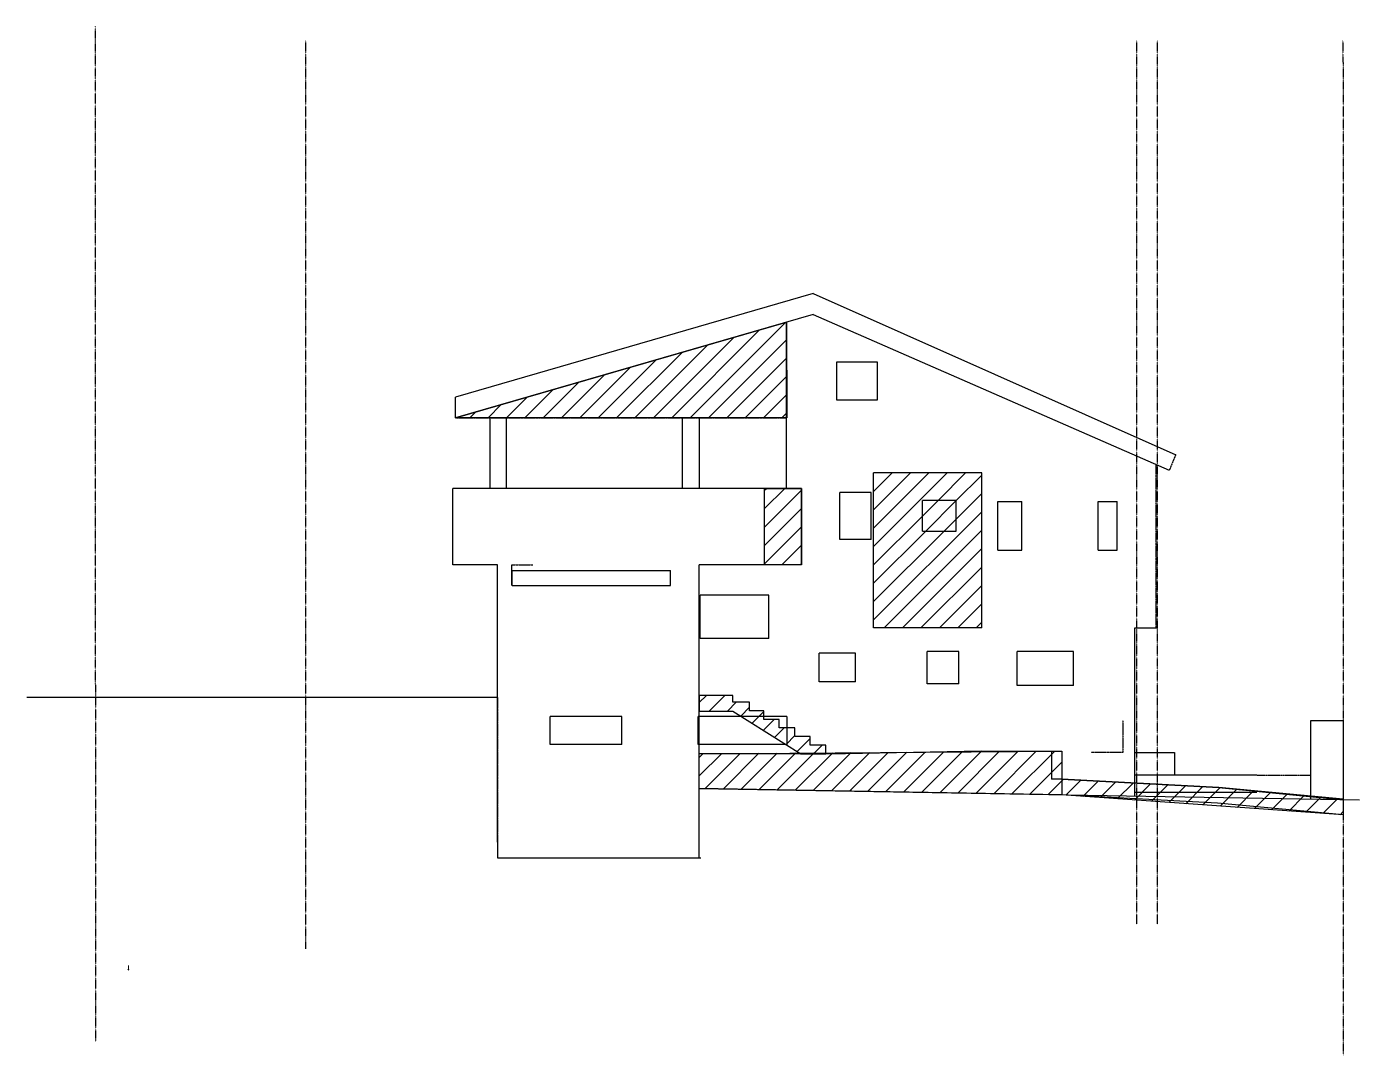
# Model space of a CAD drawing. Header units: inches. Extents: x -323 to 2243, y -343 to 1637.
import ezdxf

# ---------------------------------------------------------------- set-up
doc = ezdxf.new("R2010")
doc.units = ezdxf.units.IN
doc.header["$MEASUREMENT"] = 0
for name, pattern in [('BORDER2', [0.875, 0.25, -0.125, 0.25, -0.125, 0, -0.125]), ('DASHED2', [0.375, 0.25, -0.125]), ('HIDDEN2', [0.1875, 0.125, -0.0625])]:
    doc.linetypes.add(name, pattern=pattern)
for name, color, linetype in [('A-Anno-Dim 100', 9, 'Continuous'), ('A-Anno-Dim 25', 9, 'Continuous'), ('A-Anno-Dim 50', 9, 'Continuous'), ('A-Anno-Symbol 100', 2, 'Continuous'), ('A-Anno-Symbol 25', 2, 'Continuous'), ('A-Anno-Symbol 50', 2, 'Continuous'), ('A-Anno-Text 100', 2, 'Continuous'), ('A-Anno-Text 25', 2, 'Continuous'), ('A-Anno-Text 50', 2, 'Continuous'), ('A-Building Line', 240, 'BORDER2'), ('A-CENTER', 12, 'BORDER2'), ('A-Concrete', 4, 'Continuous'), ('A-Dashed', 9, 'DASHED2'), ('A-Demo', 2, 'Continuous'), ('A-Demolition-hatch', 50, 'Continuous'), ('A-Door', 9, 'Continuous'), ('A-Elec', 2, 'Continuous'), ('A-Elec Dashed', 12, 'Continuous'), ('A-Flor-Strs', 8, 'Continuous'), ('A-Furn', 12, 'Continuous'), ('A-Ground', 4, 'Continuous'), ('A-Hatch Conc.', 141, 'Continuous'), ('A-Hatch Elevation', 30, 'Continuous'), ('A-Hatch Shadow', 253, 'Continuous'), ('A-Hatch Wall', 240, 'Continuous'), ('A-Hatch Window', 96, 'Continuous'), ('A-HATCH-01', 30, 'Continuous'), ('A-HATCH-02', 140, 'Continuous'), ('A-HATCH-03', 72, 'Continuous'), ('A-HATCH-04', 201, 'Continuous'), ('A-HATCH-05', 40, 'Continuous'), ('A-HATCH-06', 61, 'Continuous'), ('A-hatch-floor', 253, 'Continuous'), ('A-Kkt', 2, 'DASHED2'), ('A-Light Fixture', 2, 'Continuous'), ('A-Ovhd', 9, 'HIDDEN2'), ('A-pfix', 12, 'Continuous'), ('A-Pool', 131, 'Continuous'), ('A-Property Line', 162, 'BORDER2'), ('A-View 1', 3, 'Continuous'), ('A-View 2', 2, 'Continuous'), ('A-view 3', 9, 'Continuous'), ('A-View 4', 8, 'Continuous'), ('A-View 5', 12, 'Continuous'), ('A-Wall', 3, 'Continuous'), ('A-Wall Hatch', 252, 'Continuous'), ('A-Wall_Head', 8, 'DASHED2'), ('A-Window', 12, 'Continuous'), ('A-Window sill', 9, 'Continuous')]:
    doc.layers.add(name, color=color, linetype=linetype)
doc.layers.add('A-Area', color=11, linetype='Continuous', plot=False)
doc.layers.add('A-unplot', color=3, linetype='Continuous', plot=False)

# ---------------------------------------------------------------- blocks, each defined once
blk = doc.blocks.new('layers')
at = {"layer": 'A-HATCH-01'}
blk.add_hatch(color=256, dxfattribs=at).paths.add_polyline_path([(-17, -137), (-17, -129), (-8, -129), (-8, -137)])
at = {"layer": 'A-HATCH-02'}
blk.add_hatch(color=256, dxfattribs=at).paths.add_polyline_path([(-6, -126), (-6, -118), (3, -118), (3, -126)])
at = {"layer": 'A-HATCH-03'}
blk.add_hatch(color=256, dxfattribs=at).paths.add_polyline_path([(-17, -126), (-17, -118), (-8, -118), (-8, -126)])
at = {"layer": 'A-HATCH-04'}
blk.add_hatch(color=256, dxfattribs=at).paths.add_polyline_path([(-6, -104), (-6, -96), (3, -96), (3, -104)])
at = {"layer": 'A-HATCH-05'}
blk.add_hatch(color=256, dxfattribs=at).paths.add_polyline_path([(-17, -115), (-17, -107), (-8, -107), (-8, -115)])
at = {"layer": 'A-HATCH-06'}
blk.add_hatch(color=256, dxfattribs=at).paths.add_polyline_path([(-17, -104), (-17, -96), (-8, -96), (-8, -104)])
at = {"layer": 'A-hatch-floor'}
blk.add_hatch(color=256, dxfattribs=at).paths.add_polyline_path([(-6, -115), (-6, -107), (3, -107), (3, -115)])
at = {"layer": 'A-Pool'}
blk.add_hatch(color=256, dxfattribs=at).paths.add_polyline_path([(-6, -137), (-6, -129), (3, -129), (3, -137)])
blk.add_lwpolyline([(-19, 56), (5, 56)])
for points in [[(-17, -104), (-17, -96), (-8, -96), (-8, -104)], [(-17, -115), (-17, -107), (-8, -107), (-8, -115)], [(-17, -126), (-17, -118), (-8, -118), (-8, -126)], [(-17, -137), (-17, -129), (-8, -129), (-8, -137)], [(-6, -104), (-6, -96), (3, -96), (3, -104)], [(-6, -115), (-6, -107), (3, -107), (3, -115)], [(-6, -126), (-6, -118), (3, -118), (3, -126)], [(-6, -137), (-6, -129), (3, -129), (3, -137)]]:
    blk.add_lwpolyline(points, close=True)
at = {"layer": 'A-Anno-Dim 100'}
blk.add_lwpolyline([(-19, 38), (5, 38)], dxfattribs=at)
at = {"layer": 'A-Anno-Dim 25'}
blk.add_line((-19, 59), (5, 59), dxfattribs=at)
at = {"layer": 'A-Anno-Dim 50'}
blk.add_lwpolyline([(-19, 35), (5, 35)], dxfattribs=at)
at = {"layer": 'A-Anno-Symbol 100'}
blk.add_lwpolyline([(-19, -10), (5, -10)], dxfattribs=at)
at = {"layer": 'A-Anno-Symbol 25'}
blk.add_lwpolyline([(-19, -13), (5, -13)], dxfattribs=at)
at = {"layer": 'A-Anno-Symbol 50'}
blk.add_lwpolyline([(-19, -16), (5, -16)], dxfattribs=at)
at = {"layer": 'A-Anno-Text 100'}
blk.add_lwpolyline([(-19, -19), (5, -19)], dxfattribs=at)
at = {"layer": 'A-Anno-Text 25'}
blk.add_line((-19, 62), (5, 62), dxfattribs=at)
at = {"layer": 'A-Anno-Text 50'}
blk.add_line((-19, 65), (5, 65), dxfattribs=at)
at = {"layer": 'A-Area'}
blk.add_line((-19, 68), (5, 68), dxfattribs=at)
at = {"layer": 'A-Building Line'}
blk.add_lwpolyline([(-19, 53), (5, 53)], dxfattribs=at)
at = {"layer": 'A-CENTER', "ltscale": 0.5}
blk.add_line((-19, -61), (5, -61), dxfattribs=at)
at = {"layer": 'A-Concrete'}
blk.add_lwpolyline([(-19, 50), (5, 50)], dxfattribs=at)
at = {"layer": 'A-Dashed'}
blk.add_lwpolyline([(-19, 47), (5, 47)], dxfattribs=at)
at = {"layer": 'A-Demo'}
blk.add_lwpolyline([(-19, 44), (5, 44)], dxfattribs=at)
at = {"layer": 'A-Demolition-hatch'}
blk.add_lwpolyline([(-19, 41), (5, 41)], dxfattribs=at)
at = {"layer": 'A-Door'}
blk.add_lwpolyline([(-19, 32), (5, 32)], dxfattribs=at)
at = {"layer": 'A-Elec'}
blk.add_lwpolyline([(-19, 29), (5, 29)], dxfattribs=at)
at = {"layer": 'A-Elec Dashed'}
blk.add_lwpolyline([(-19, 26), (5, 26)], dxfattribs=at)
at = {"layer": 'A-Flor-Strs'}
blk.add_line((-19, 71), (5, 71), dxfattribs=at)
at = {"layer": 'A-Furn'}
blk.add_lwpolyline([(-19, 23), (5, 23)], dxfattribs=at)
at = {"layer": 'A-Ground'}
blk.add_line((-19, -55), (5, -55), dxfattribs=at)
at = {"layer": 'A-Hatch Conc.'}
blk.add_lwpolyline([(-19, 20), (5, 20)], dxfattribs=at)
at = {"layer": 'A-Hatch Elevation'}
blk.add_lwpolyline([(-19, 17), (5, 17)], dxfattribs=at)
at = {"layer": 'A-Hatch Shadow'}
blk.add_lwpolyline([(-19, 14), (5, 14)], dxfattribs=at)
at = {"layer": 'A-Hatch Wall'}
blk.add_lwpolyline([(-19, 11), (5, 11)], dxfattribs=at)
at = {"layer": 'A-Hatch Window'}
blk.add_lwpolyline([(-19, 8), (5, 8)], dxfattribs=at)
at = {"layer": 'A-HATCH-01'}
blk.add_line((5, -89), (-19, -89), dxfattribs=at)
at = {"layer": 'A-HATCH-02'}
blk.add_line((5, -86), (-19, -86), dxfattribs=at)
at = {"layer": 'A-HATCH-03'}
blk.add_line((5, -83), (-19, -83), dxfattribs=at)
at = {"layer": 'A-HATCH-04'}
blk.add_line((5, -74), (-19, -74), dxfattribs=at)
at = {"layer": 'A-HATCH-05'}
blk.add_line((5, -77), (-19, -77), dxfattribs=at)
at = {"layer": 'A-HATCH-06'}
blk.add_line((5, -71), (-19, -71), dxfattribs=at)
at = {"layer": 'A-hatch-floor'}
blk.add_line((5, -80), (-19, -80), dxfattribs=at)
at = {"layer": 'A-Kkt'}
blk.add_lwpolyline([(-19, 5), (5, 5)], dxfattribs=at)
at = {"layer": 'A-Light Fixture'}
blk.add_lwpolyline([(-19, 2), (5, 2)], dxfattribs=at)
at = {"layer": 'A-Ovhd'}
blk.add_lwpolyline([(-19, -1), (5, -1)], dxfattribs=at)
at = {"layer": 'A-pfix'}
blk.add_line((-19, -58), (5, -58), dxfattribs=at)
at = {"layer": 'A-Pool'}
blk.add_line((5, -92), (-19, -92), dxfattribs=at)
blk.add_lwpolyline([(-19, -4), (5, -4)], dxfattribs=at)
at = {"layer": 'A-Property Line'}
blk.add_lwpolyline([(-19, -7), (5, -7)], dxfattribs=at)
at = {"layer": 'A-unplot'}
blk.add_lwpolyline([(-19, -22), (5, -22)], dxfattribs=at)
at = {"layer": 'A-View 1'}
blk.add_lwpolyline([(-19, -25), (5, -25)], dxfattribs=at)
at = {"layer": 'A-View 2'}
blk.add_lwpolyline([(-19, -28), (5, -28)], dxfattribs=at)
at = {"layer": 'A-view 3'}
blk.add_lwpolyline([(-19, -31), (5, -31)], dxfattribs=at)
at = {"layer": 'A-View 4'}
blk.add_lwpolyline([(-19, -34), (5, -34)], dxfattribs=at)
at = {"layer": 'A-View 5'}
blk.add_lwpolyline([(-19, -37), (5, -37)], dxfattribs=at)
at = {"layer": 'A-Wall'}
blk.add_lwpolyline([(-19, -40), (5, -40)], dxfattribs=at)
at = {"layer": 'A-Wall Hatch'}
blk.add_lwpolyline([(-19, -43), (5, -43)], dxfattribs=at)
at = {"layer": 'A-Wall_Head'}
blk.add_lwpolyline([(-19, -46), (5, -46)], dxfattribs=at)
at = {"layer": 'A-Window'}
blk.add_lwpolyline([(-19, -49), (5, -49)], dxfattribs=at)
at = {"layer": 'A-Window sill'}
blk.add_lwpolyline([(-19, -52), (5, -52)], dxfattribs=at)

msp = doc.modelspace()

# ---------------------------------------------------------------- hatches: boundary and pattern name
at = {"layer": 'A-Demolition-hatch'}
h = msp.add_hatch(dxfattribs=at)
h.set_pattern_fill('ANSI31', color=256, scale=200)
h.paths.add_polyline_path([(1140, 1067.9), (503.1, 883.8), (1140, 883.8)])
h = msp.add_hatch(dxfattribs=at)
h.set_pattern_fill('ANSI31', color=256, scale=200)
h.paths.add_polyline_path([(1515.9, 777.8), (1307.9, 777.8), (1307.9, 479.8), (1515.9, 479.8)])
h.paths.add_polyline_path([(1401.9, 665.8), (1401.9, 724.8), (1466.9, 724.8), (1466.9, 665.8)], flags=16)
h = msp.add_hatch(dxfattribs=at)
h.set_pattern_fill('ANSI31', color=256, scale=200)
h.paths.add_polyline_path([(1168.9, 747.8), (1097.9, 747.8), (1097.9, 600.8), (1168.9, 600.8)])
h = msp.add_hatch(dxfattribs=at)
h.set_pattern_fill('ANSI31', color=256, scale=200)
h.paths.add_polyline_path([(1466.9, 724.8), (1401.9, 724.8), (1401.9, 665.8), (1466.9, 665.8)])
h = msp.add_hatch(dxfattribs=at)
h.set_pattern_fill('ANSI31', color=256, scale=200)
h.paths.add_polyline_path([(1216.1, 237.4), (1216.1, 253.9), (1185.9, 253.9), (1185.9, 270.4), (1156.2, 270.4), (1156.2, 286.9), (1126.2, 286.9), (1126.2, 303.4), (1096.2, 303.4), (1096.2, 319.9), (1069.2, 319.9), (1069.2, 336.4), (1036.9, 336.4), (1036.9, 349.4), (972.3, 349.4), (972.3, 319.4), (1036.9, 319.4), (1167.7, 237.4)])
h = msp.add_hatch(dxfattribs=at)
h.set_pattern_fill('ANSI31', color=256, scale=200)
h.paths.add_polyline_path([(972.3, 237.4), (1670.4, 242.4), (1670.4, 188.1), (1972.2, 172.4), (2211.8, 148.4), (2211.8, 119.6), (1670.4, 158.2), (972.3, 170.2)])

# ---------------------------------------------------------------- linework, layer by layer
at = {"flags": 128}
for points in [[(1140, 747.8), (1140, 1067.9)], [(569.9, 747.8), (569.9, 883.8)], [(600.9, 747.8), (600.9, 883.8)], [(939.9, 747.8), (939.9, 883.8)], [(972.9, 747.8), (972.9, 883.8)], [(1168.9, 747.8), (497.9, 747.8)], [(497.9, 600.8), (497.9, 747.8)], [(1097.9, 600.8), (1097.9, 747.8)], [(1168.9, 600.8), (1168.9, 747.8)], [(583.6, 600.8), (497.9, 600.8)], [(583.6, 66.8), (583.6, 600.8)], [(1168.9, 600.8), (972.3, 600.8)], [(972.3, 36.8), (972.3, 600.8)], [(973.9, 458.8), (973.9, 542.8)], [(1105.9, 542.8), (973.9, 542.8)], [(1105.9, 458.8), (1105.9, 542.8)], [(1810.6, 239.8), (1810.6, 479.8)], [(1105.9, 458.8), (973.9, 458.8)], [(1202.9, 375.8), (1202.9, 430.8)], [(1272.9, 430.8), (1202.9, 430.8)], [(1272.9, 375.8), (1272.9, 430.8)], [(1272.9, 375.8), (1202.9, 375.8)], [(969.9, 254.8), (969.9, 308.8)], [(1140.9, 308.8), (969.9, 308.8)], [(1140.9, 308.8), (1140.9, 254.8)], [(1140.9, 254.8), (969.9, 254.8)], [(583.6, 66.8), (583.6, 36.8), (972.3, 36.8)]]:
    msp.add_lwpolyline(points, dxfattribs=at)
at = {"layer": 'A-Building Line', "elevation": -75025}
for points in [[(214.3, 1610.7), (214.3, -138.1)], [(1813.8, 1610.7), (1813.8, -90.9)], [(1853.8, 1610.7), (1853.8, -90.9)]]:
    msp.add_lwpolyline(points, dxfattribs=at)
at = {"layer": 'A-Concrete'}
msp.add_line((972.3, 170.2), (2243, 148.4), dxfattribs=at)
at = {"layer": 'A-Dashed'}
msp.add_line((2045.6, 196), (2149.5, 196), dxfattribs=at)
at = {"layer": 'A-Dashed', "flags": 128}
for points in [[(503.1, 883.8), (1140.9, 883.8)], [(1889.4, 812.8), (1877, 783)], [(1851.8, 479.8), (1851.8, 794.2)], [(583.6, 345.8), (583.6, 36.8), (975, 36.8)], [(1787.9, 301.6), (1787.9, 239.8)], [(1787.9, 239.8), (1726.6, 239.8)]]:
    msp.add_lwpolyline(points, dxfattribs=at)
at = {"layer": 'A-Dashed'}
msp.add_lwpolyline([(611.6, 600.8), (651.6, 600.8)], dxfattribs=at)
at = {"layer": 'A-Demo'}
for points in [[(503.1, 883.8), (1140, 1067.9), (1140.9, 883.8)], [(1097.9, 747.8), (1168.9, 747.8), (1168.9, 600.8), (1097.9, 600.8)], [(1216.1, 237.4), (1216.1, 253.9), (1185.9, 253.9), (1185.9, 270.4), (1156.2, 270.4), (1156.2, 286.9), (1126.2, 286.9), (1126.2, 303.4), (1096.2, 303.4), (1096.2, 319.9), (1069.2, 319.9), (1069.2, 336.4), (1036.9, 336.4), (1036.9, 349.4), (972.3, 349.4), (972.3, 319.4), (1036.9, 319.4), (1167.7, 237.4)]]:
    msp.add_lwpolyline(points, close=True, dxfattribs=at)
at = {"layer": 'A-Demo', "flags": 128}
for points in [[(1236.9, 991.8), (1314.9, 991.8), (1314.9, 917.8)], [(1236.9, 917.8), (1236.9, 991.8)], [(1314.9, 917.8), (1236.9, 917.8)], [(1307.9, 479.8), (1307.9, 777.8)], [(1515.9, 777.8), (1307.9, 777.8)], [(1515.9, 479.8), (1515.9, 777.8)], [(1242.9, 649.8), (1242.9, 739.8)], [(1302.9, 739.8), (1242.9, 739.8)], [(1302.9, 649.8), (1302.9, 739.8)], [(1401.9, 665.8), (1401.9, 724.8)], [(1466.9, 724.8), (1401.9, 724.8)], [(1466.9, 665.8), (1466.9, 724.8)], [(1546.9, 628.8), (1546.9, 722.8)], [(1546.9, 722.8), (1592.9, 722.8)], [(1592.9, 628.8), (1592.9, 722.8)], [(1739.9, 628.8), (1739.9, 722.8)], [(1739.9, 722.8), (1776.9, 722.8)], [(1776.9, 628.8), (1776.9, 722.8)], [(1302.9, 649.8), (1242.9, 649.8)], [(1401.9, 665.8), (1466.9, 665.8)], [(1546.9, 628.8), (1592.9, 628.8)], [(1739.9, 628.8), (1776.9, 628.8)], [(611.6, 560.8), (611.6, 600.8)], [(611.9, 560.8), (611.9, 589.8)], [(611.9, 589.8), (916.9, 589.8)], [(916.9, 560.8), (916.9, 589.8)], [(611.9, 560.8), (916.9, 560.8)], [(1515.9, 479.8), (1307.9, 479.8)], [(1410.9, 371.8), (1410.9, 433.8)], [(1471.9, 433.8), (1410.9, 433.8)], [(1471.9, 371.8), (1471.9, 433.8)], [(1583.9, 368.8), (1583.9, 433.8)], [(1692.9, 433.8), (1583.9, 433.8)], [(1692.9, 368.8), (1692.9, 433.8)], [(1471.9, 371.8), (1410.9, 371.8)], [(1692.9, 368.8), (1583.9, 368.8)], [(684.9, 254.8), (684.9, 308.8)], [(822.9, 308.8), (684.9, 308.8)], [(822.9, 308.8), (684.9, 308.8)], [(822.9, 254.8), (822.9, 308.8)], [(822.9, 254.8), (684.9, 254.8)]]:
    msp.add_lwpolyline(points, dxfattribs=at)
at = {"layer": 'A-Demo'}
for points in [[(1216.1, 237.4), (972.3, 237.4)], [(1514.6, 242.4), (1253.8, 237.4), (1216.1, 236.6)], [(1514.6, 242.4), (1670.4, 242.4)], [(1650.4, 242.4), (1650.4, 188.1)], [(1670.4, 242.4), (1670.4, 188.1)], [(1670.4, 188.1), (1650.4, 188.1)], [(2211.8, 149.7), (1972.2, 172.4), (1670.4, 188.1)], [(1670.4, 188.1), (1670.4, 158.2)], [(2211.8, 119.6), (1970, 142.4), (1668.9, 158.1)], [(2211.8, 148.9), (2211.8, 119.6)]]:
    msp.add_lwpolyline(points, dxfattribs=at)
at = {"layer": 'A-Demolition-hatch'}
msp.add_lwpolyline([(972.3, 237.4), (1670.4, 242.4), (1670.4, 188.1), (1972.2, 172.4), (2211.8, 148.4), (2211.8, 119.6), (1670.4, 158.2), (972.3, 170.2)], close=True, dxfattribs=at)
at = {"layer": 'A-Property Line'}
for points, elevation in [([(-190.9, 1636.7), (-190.3, -317.2)], -75025), ([(2211.5, 1610.7), (2212.1, -343.2)], -150050)]:
    msp.add_lwpolyline(points, dxfattribs=dict(at, elevation=elevation))
at = {"layer": 'A-view 3'}
for p, q in [((2149.5, 196), (2149.5, 301)), ((2149.5, 301), (2211.8, 301))]:
    msp.add_line(p, q, dxfattribs=at)
at = {"layer": 'A-view 3', "flags": 128}
for points in [[(1191.6, 1122.8), (503.1, 923.8)], [(1191.6, 1122.8), (1889.4, 812.8)], [(1191.6, 1082.8), (503.1, 883.8)], [(1191.6, 1082.8), (1877, 783)], [(503.1, 883.8), (503.1, 923.8)], [(1810.6, 155.8), (1810.6, 479.8)], [(1810.6, 479.8), (1853.8, 479.8)], [(1810.6, 239.8), (1810.6, 479.8)], [(583.6, 66.8), (583.6, 308.8)]]:
    msp.add_lwpolyline(points, dxfattribs=at)
at = {"layer": 'A-view 3'}
for points in [[(2211.8, 301), (2211.8, 148.4)], [(1810.6, 239.8), (1887.3, 239.8), (1887.3, 196)], [(2045.6, 196), (1810.6, 196)], [(2149.5, 149.4), (2149.5, 196)], [(2045.6, 163), (1810.6, 163)]]:
    msp.add_lwpolyline(points, dxfattribs=at)
at = {"layer": 'A-Wall'}
for points in [[(583.6, 345.8), (-322.7, 345.8)], [(1810.6, 239.8), (1810.6, 239.8)]]:
    msp.add_lwpolyline(points, dxfattribs=at)

# ---------------------------------------------------------------- block references
at = {"xscale": 0.03937007874015748, "yscale": 0.03937007874015748, "zscale": 0.03937007874015748}
msp.add_blockref('layers', (-126.5, -173.5), dxfattribs=at)

doc.saveas('drawing.dxf')
